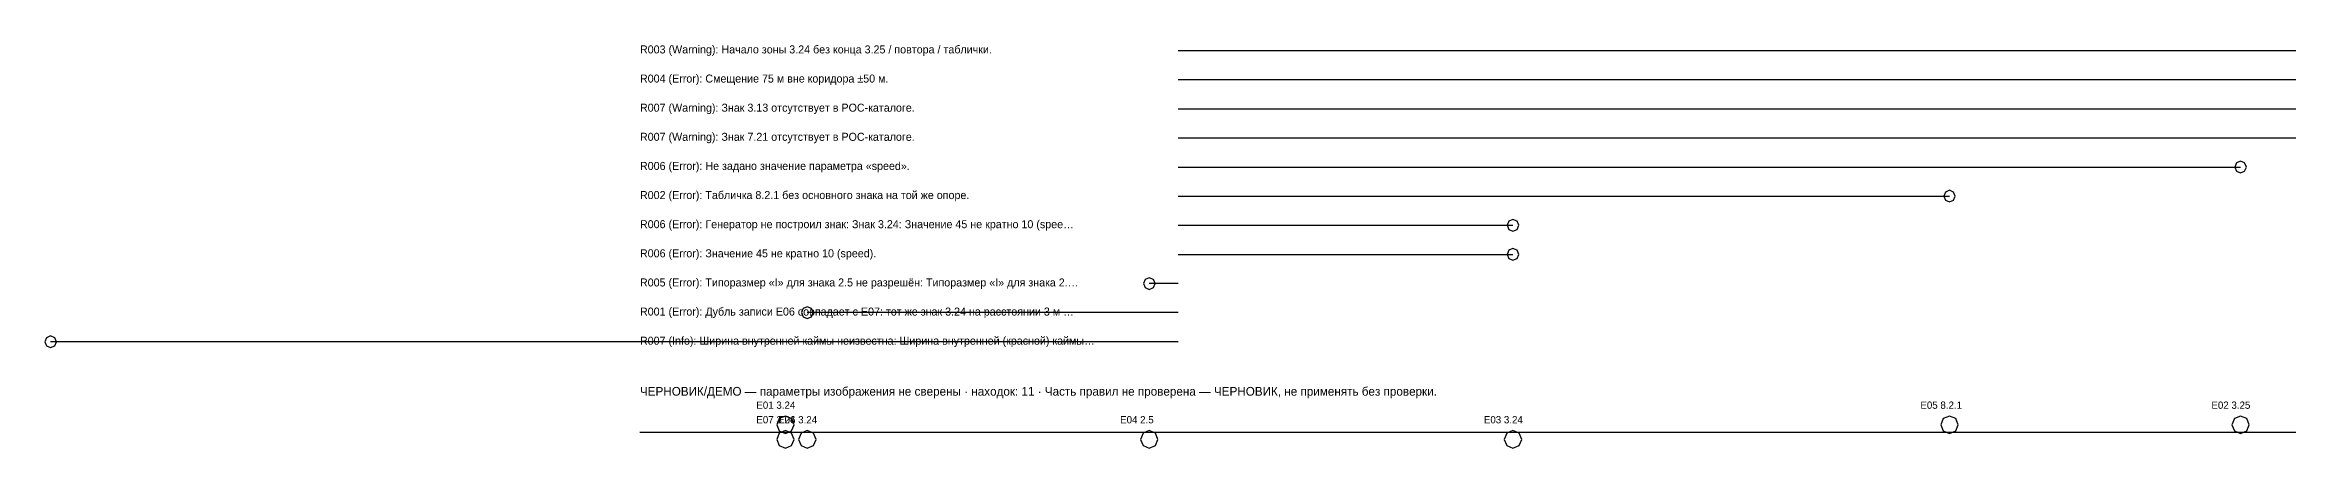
# Model space of a CAD drawing. Header units: metres. Extents: x -2 to 820, y -2 to 53.
# Drawn here: x -1.8 to 306.4, y -2.2 to 53.2 of the extents above; entities that cross this region are included whole.
import ezdxf

# ---------------------------------------------------------------- set-up
doc = ezdxf.new("R2010")
doc.units = ezdxf.units.M
for name, color, linetype in [('AXIS', 8, 'CONTINUOUS'), ('FINDING', 1, 'CONTINUOUS'), ('FINDING_TEXT', 1, 'CONTINUOUS'), ('SIGN_PLACE', 7, 'CONTINUOUS')]:
    doc.layers.add(name, color=color, linetype=linetype)

msp = doc.modelspace()

# ---------------------------------------------------------------- linework, layer by layer
at = {"layer": 'AXIS'}
msp.add_line((80, 0), (820, 0), dxfattribs=at)
at = {"layer": 'FINDING'}
for p, q in [((154, 52.4), (800, 52.4)), ((154, 48.4), (700, 48.4)), ((154, 44.4), (500, 44.4)), ((154, 40.4), (450, 40.4)), ((154, 36.4), (300, 36.4)), ((154, 32.4), (260, 32.4)), ((154, 28.4), (200, 28.4)), ((154, 24.4), (200, 24.4)), ((154, 20.4), (150, 20.4)), ((154, 16.4), (103, 16.4)), ((154, 12.4), (-1, 12.4))]:
    msp.add_line(p, q, dxfattribs=at)
for points in [[(300.8, 36.4), (300.565685, 36.965685), (300, 37.2), (299.434315, 36.965685), (299.2, 36.4), (299.434315, 35.834315), (300, 35.6), (300.565685, 35.834315)], [(260.8, 32.4), (260.565685, 32.965685), (260, 33.2), (259.434315, 32.965685), (259.2, 32.4), (259.434315, 31.834315), (260, 31.6), (260.565685, 31.834315)], [(200.8, 28.4), (200.565685, 28.965685), (200, 29.2), (199.434315, 28.965685), (199.2, 28.4), (199.434315, 27.834315), (200, 27.6), (200.565685, 27.834315)], [(200.8, 24.4), (200.565685, 24.965685), (200, 25.2), (199.434315, 24.965685), (199.2, 24.4), (199.434315, 23.834315), (200, 23.6), (200.565685, 23.834315)], [(150.8, 20.4), (150.565685, 20.965685), (150, 21.2), (149.434315, 20.965685), (149.2, 20.4), (149.434315, 19.834315), (150, 19.6), (150.565685, 19.834315)], [(103.8, 16.4), (103.565685, 16.965685), (103, 17.2), (102.434315, 16.965685), (102.2, 16.4), (102.434315, 15.834315), (103, 15.6), (103.565685, 15.834315)], [(-0.2, 12.4), (-0.434315, 12.965685), (-1, 13.2), (-1.565685, 12.965685), (-1.8, 12.4), (-1.565685, 11.834315), (-1, 11.6), (-0.434315, 11.834315)]]:
    msp.add_lwpolyline(points, close=True, dxfattribs=at)
at = {"layer": 'SIGN_PLACE'}
for points in [[(101.2, 1), (100.848528, 1.848528), (100, 2.2), (99.151472, 1.848528), (98.8, 1), (99.151472, 0.151472), (100, -0.2), (100.848528, 0.151472)], [(101.2, -1), (100.848528, -0.151472), (100, 0.2), (99.151472, -0.151472), (98.8, -1), (99.151472, -1.848528), (100, -2.2), (100.848528, -1.848528)], [(104.2, -1), (103.848528, -0.151472), (103, 0.2), (102.151472, -0.151472), (101.8, -1), (102.151472, -1.848528), (103, -2.2), (103.848528, -1.848528)], [(151.2, -1), (150.848528, -0.151472), (150, 0.2), (149.151472, -0.151472), (148.8, -1), (149.151472, -1.848528), (150, -2.2), (150.848528, -1.848528)], [(201.2, -1), (200.848528, -0.151472), (200, 0.2), (199.151472, -0.151472), (198.8, -1), (199.151472, -1.848528), (200, -2.2), (200.848528, -1.848528)], [(261.2, 1), (260.848528, 1.848528), (260, 2.2), (259.151472, 1.848528), (258.8, 1), (259.151472, 0.151472), (260, -0.2), (260.848528, 0.151472)], [(301.2, 1), (300.848528, 1.848528), (300, 2.2), (299.151472, 1.848528), (298.8, 1), (299.151472, 0.151472), (300, -0.2), (300.848528, 0.151472)]]:
    msp.add_lwpolyline(points, close=True, dxfattribs=at)

# ---------------------------------------------------------------- texts
at = {"layer": 'FINDING_TEXT'}
for s, height, p in [('R003 (Warning): Начало зоны 3.24 без конца 3.25 / повтора / таблички.', 1.1, (80, 52)), ('R004 (Error): Смещение 75 м вне коридора ±50 м.', 1.1, (80, 48)), ('R007 (Warning): Знак 3.13 отсутствует в POC-каталоге.', 1.1, (80, 44)), ('R007 (Warning): Знак 7.21 отсутствует в POC-каталоге.', 1.1, (80, 40)), ('R006 (Error): Не задано значение параметра «speed».', 1.1, (80, 36)), ('R002 (Error): Табличка 8.2.1 без основного знака на той же опоре.', 1.1, (80, 32)), ('R006 (Error): Генератор не построил знак: Знак 3.24: Значение 45 не кратно 10 (spee…', 1.1, (80, 28)), ('R006 (Error): Значение 45 не кратно 10 (speed).', 1.1, (80, 24)), ('R005 (Error): Типоразмер «I» для знака 2.5 не разрешён: Типоразмер «I» для знака 2.…', 1.1, (80, 20)), ('R001 (Error): Дубль записи E06 совпадает с E07: тот же знак 3.24 на расстоянии 3 м …', 1.1, (80, 16)), ('R007 (Info): Ширина внутренней каймы неизвестна: Ширина внутренней (красной) каймы…', 1.1, (80, 12)), ('ЧЕРНОВИК/ДЕМО — параметры изображения не сверены · находок: 11 · Часть правил не проверена — ЧЕРНОВИК, не применять без проверки.', 1.2, (80, 5))]:
    msp.add_text(s, height=height, dxfattribs=at).set_placement(p)
at = {"layer": 'SIGN_PLACE'}
for s, p in [('E01 3.24', (96, 3.2)), ('E05 8.2.1', (256, 3.2)), ('E02 3.25', (296, 3.2)), ('E07 3.24', (96, 1.2)), ('E06 3.24', (99, 1.2)), ('E04 2.5', (146, 1.2)), ('E03 3.24', (196, 1.2))]:
    msp.add_text(s, height=1, dxfattribs=at).set_placement(p)

doc.saveas('drawing.dxf')
